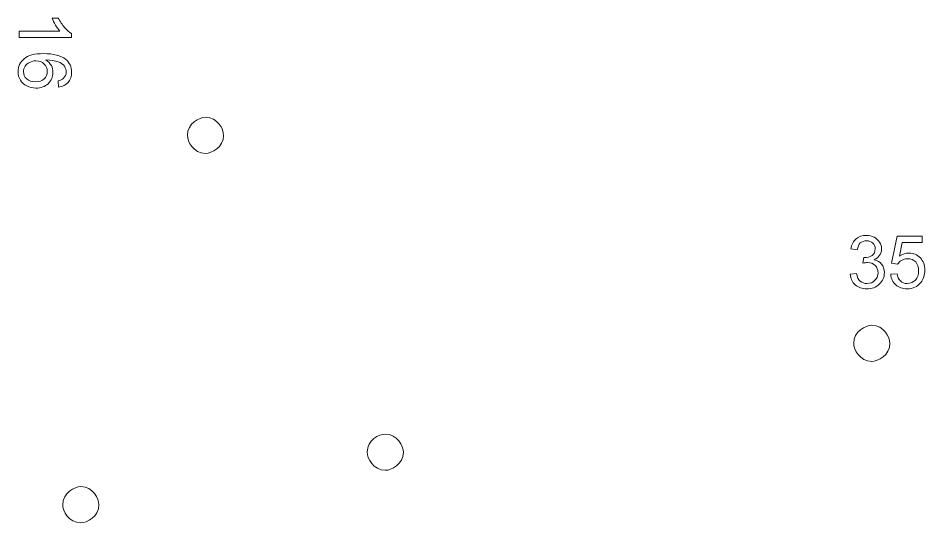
# Model space of a CAD drawing. Header units: centimetres. Extents: x -155 to -3, y 92 to 166.
# Drawn here: x -97.94 to -82.41, y 98.52 to 107.17 of the extents above; entities that cross this region are included whole.
import ezdxf

# ---------------------------------------------------------------- set-up
doc = ezdxf.new("R2010")
doc.units = ezdxf.units.CM
doc.header["$MEASUREMENT"] = 0
doc.layers.add('layer 1', color=7, linetype='Continuous')
doc.layers.add('layer 2', color=7, linetype='Continuous')

msp = doc.modelspace()

# ---------------------------------------------------------------- linework, layer by layer
at = {"layer": 'layer 1', "color": 250, "lineweight": 9}
for points, knots in [([(-97.02375, 106.90645), (-97.02375, 106.90645), (-97.02375, 106.83597), (-97.02375, 106.83597), (-97.02375, 106.83597), (-97.92375, 106.83597), (-97.92375, 106.83597), (-97.92375, 106.83597), (-97.92375, 106.9444), (-97.92375, 106.9444), (-97.92375, 106.9444), (-97.22435, 106.9444), (-97.22435, 106.9444), (-97.24604, 106.97151), (-97.27315, 107.00404), (-97.30025, 107.04741), (-97.32194, 107.09078), (-97.34363, 107.13416), (-97.35447, 107.16669), (-97.35447, 107.16669), (-97.25146, 107.16669), (-97.25146, 107.16669), (-97.21893, 107.10705), (-97.1864, 107.05283), (-97.14303, 107.00404), (-97.10507, 106.95524), (-97.0617, 106.92271), (-97.02375, 106.90645)], [0, 0, 0, 0, 0.11111111, 0.11111111, 0.11111111, 0.22222222, 0.22222222, 0.22222222, 0.33333333, 0.33333333, 0.33333333, 0.44444444, 0.44444444, 0.44444444, 0.55555556, 0.55555556, 0.55555556, 0.66666667, 0.66666667, 0.66666667, 0.77777778, 0.77777778, 0.77777778, 0.88888889, 0.88888889, 0.88888889, 1, 1, 1, 1]), ([(-97.08339, 106.06609), (-97.12134, 106.02271), (-97.17556, 105.9956), (-97.24604, 105.98476), (-97.24604, 105.98476), (-97.25688, 106.09319), (-97.25688, 106.09319), (-97.21351, 106.10404), (-97.18098, 106.11488), (-97.16471, 106.13657), (-97.13218, 106.16368), (-97.11592, 106.20163), (-97.11592, 106.245), (-97.11592, 106.27753), (-97.12676, 106.31006), (-97.14303, 106.34259), (-97.17013, 106.37512), (-97.20809, 106.40223), (-97.25688, 106.4185), (-97.30568, 106.44018), (-97.37616, 106.45103), (-97.46291, 106.45103), (-97.42495, 106.42392), (-97.39242, 106.39139), (-97.37074, 106.35344), (-97.35447, 106.31548), (-97.34363, 106.27753), (-97.34363, 106.23416), (-97.34363, 106.15825), (-97.37074, 106.09862), (-97.42495, 106.0444), (-97.47917, 105.9956), (-97.54965, 105.9685), (-97.6364, 105.9685), (-97.69062, 105.9685), (-97.74483, 105.97934), (-97.79363, 106.00645), (-97.837, 106.02813), (-97.87495, 106.06066), (-97.90206, 106.10404), (-97.92917, 106.14741), (-97.94001, 106.19621), (-97.94001, 106.25042), (-97.94001, 106.34259), (-97.90748, 106.41307), (-97.837, 106.47271), (-97.77194, 106.53235), (-97.65809, 106.55946), (-97.50628, 106.55946), (-97.33278, 106.55946), (-97.20809, 106.52693), (-97.12676, 106.46187), (-97.05628, 106.40765), (-97.02375, 106.33175), (-97.02375, 106.23958), (-97.02375, 106.1691), (-97.04544, 106.10946), (-97.08339, 106.06609)], [0, 0, 0, 0, 0.05263158, 0.05263158, 0.05263158, 0.10526316, 0.10526316, 0.10526316, 0.15789474, 0.15789474, 0.15789474, 0.21052632, 0.21052632, 0.21052632, 0.26315789, 0.26315789, 0.26315789, 0.31578947, 0.31578947, 0.31578947, 0.36842105, 0.36842105, 0.36842105, 0.42105263, 0.42105263, 0.42105263, 0.47368421, 0.47368421, 0.47368421, 0.52631579, 0.52631579, 0.52631579, 0.57894737, 0.57894737, 0.57894737, 0.63157895, 0.63157895, 0.63157895, 0.68421053, 0.68421053, 0.68421053, 0.73684211, 0.73684211, 0.73684211, 0.78947368, 0.78947368, 0.78947368, 0.84210526, 0.84210526, 0.84210526, 0.89473684, 0.89473684, 0.89473684, 0.94736842, 0.94736842, 0.94736842, 1, 1, 1, 1]), ([(-97.49544, 106.38054), (-97.52797, 106.4185), (-97.57676, 106.43476), (-97.6364, 106.43476), (-97.67435, 106.43476), (-97.70688, 106.42392), (-97.74483, 106.40765), (-97.77736, 106.39139), (-97.80447, 106.3697), (-97.82074, 106.34259), (-97.837, 106.31548), (-97.84784, 106.28295), (-97.84784, 106.25042), (-97.84784, 106.20163), (-97.83158, 106.15825), (-97.79363, 106.12572), (-97.75568, 106.09319), (-97.70688, 106.07693), (-97.64182, 106.07693), (-97.57676, 106.07693), (-97.52797, 106.09319), (-97.49544, 106.12572), (-97.45748, 106.15825), (-97.44122, 106.20163), (-97.44122, 106.25584), (-97.44122, 106.30464), (-97.45748, 106.34801), (-97.49544, 106.38054)], [0, 0, 0, 0, 0.11111111, 0.11111111, 0.11111111, 0.22222222, 0.22222222, 0.22222222, 0.33333333, 0.33333333, 0.33333333, 0.44444444, 0.44444444, 0.44444444, 0.55555556, 0.55555556, 0.55555556, 0.66666667, 0.66666667, 0.66666667, 0.77777778, 0.77777778, 0.77777778, 0.88888889, 0.88888889, 0.88888889, 1, 1, 1, 1]), ([(-94.7302, 104.84977), (-94.93687, 104.84977), (-95.0402, 105.05643), (-95.0402, 105.15977), (-95.0402, 105.36643), (-94.83353, 105.46977), (-94.7302, 105.46977), (-94.52353, 105.46977), (-94.4202, 105.2631), (-94.4202, 105.15977), (-94.4202, 104.9531), (-94.62687, 104.84977), (-94.7302, 104.84977)], [0, 0, 0, 0, 0.25, 0.25, 0.25, 0.5, 0.5, 0.5, 0.75, 0.75, 0.75, 1, 1, 1, 1]), ([(-83.59926, 102.60107), (-83.64805, 102.64444), (-83.68058, 102.70408), (-83.686, 102.77998), (-83.686, 102.77998), (-83.57757, 102.79625), (-83.57757, 102.79625), (-83.56673, 102.73661), (-83.54504, 102.68782), (-83.51251, 102.66071), (-83.47998, 102.6336), (-83.44203, 102.62276), (-83.39865, 102.62276), (-83.34444, 102.62276), (-83.29564, 102.63902), (-83.26311, 102.67697), (-83.22516, 102.7095), (-83.20889, 102.75288), (-83.20889, 102.80709), (-83.20889, 102.85589), (-83.22516, 102.89926), (-83.25769, 102.93179), (-83.29564, 102.96432), (-83.33359, 102.98059), (-83.38781, 102.98059), (-83.4095, 102.98059), (-83.43661, 102.97516), (-83.46914, 102.96974), (-83.46914, 102.96974), (-83.45287, 103.06733), (-83.45287, 103.06733), (-83.44745, 103.06733), (-83.44203, 103.06733), (-83.43661, 103.06733), (-83.39323, 103.06733), (-83.34986, 103.07818), (-83.31191, 103.09986), (-83.27396, 103.12697), (-83.25769, 103.16492), (-83.25769, 103.21372), (-83.25769, 103.25709), (-83.26853, 103.28962), (-83.30106, 103.31673), (-83.32817, 103.33842), (-83.3607, 103.35468), (-83.40408, 103.35468), (-83.44745, 103.35468), (-83.4854, 103.33842), (-83.51251, 103.31673), (-83.53962, 103.28962), (-83.55588, 103.25167), (-83.56673, 103.19745), (-83.56673, 103.19745), (-83.67516, 103.21372), (-83.67516, 103.21372), (-83.66432, 103.28962), (-83.63179, 103.34384), (-83.58299, 103.38721), (-83.53962, 103.42516), (-83.47998, 103.44685), (-83.4095, 103.44685), (-83.3607, 103.44685), (-83.31733, 103.43601), (-83.27396, 103.41432), (-83.236, 103.39263), (-83.20347, 103.36553), (-83.18179, 103.32757), (-83.1601, 103.28962), (-83.14926, 103.25167), (-83.14926, 103.21372), (-83.14926, 103.17577), (-83.1601, 103.13782), (-83.18179, 103.10529), (-83.20347, 103.07276), (-83.23058, 103.05107), (-83.27396, 103.02938), (-83.21974, 103.01854), (-83.17636, 102.99143), (-83.14926, 102.95348), (-83.11673, 102.91553), (-83.10046, 102.86673), (-83.10046, 102.81251), (-83.10046, 102.73119), (-83.12757, 102.66613), (-83.18721, 102.61191), (-83.24143, 102.55769), (-83.31191, 102.53059), (-83.40408, 102.53059), (-83.47998, 102.53059), (-83.54504, 102.55227), (-83.59926, 102.60107)], [0, 0, 0, 0, 0.03333333, 0.03333333, 0.03333333, 0.06666667, 0.06666667, 0.06666667, 0.1, 0.1, 0.1, 0.13333333, 0.13333333, 0.13333333, 0.16666667, 0.16666667, 0.16666667, 0.2, 0.2, 0.2, 0.23333333, 0.23333333, 0.23333333, 0.26666667, 0.26666667, 0.26666667, 0.3, 0.3, 0.3, 0.33333333, 0.33333333, 0.33333333, 0.36666667, 0.36666667, 0.36666667, 0.4, 0.4, 0.4, 0.43333333, 0.43333333, 0.43333333, 0.46666667, 0.46666667, 0.46666667, 0.5, 0.5, 0.5, 0.53333333, 0.53333333, 0.53333333, 0.56666667, 0.56666667, 0.56666667, 0.6, 0.6, 0.6, 0.63333333, 0.63333333, 0.63333333, 0.66666667, 0.66666667, 0.66666667, 0.7, 0.7, 0.7, 0.73333333, 0.73333333, 0.73333333, 0.76666667, 0.76666667, 0.76666667, 0.8, 0.8, 0.8, 0.83333333, 0.83333333, 0.83333333, 0.86666667, 0.86666667, 0.86666667, 0.9, 0.9, 0.9, 0.93333333, 0.93333333, 0.93333333, 0.96666667, 0.96666667, 0.96666667, 1, 1, 1, 1]), ([(-82.90528, 102.60107), (-82.95408, 102.64444), (-82.98661, 102.70408), (-82.99203, 102.77998), (-82.99203, 102.77998), (-82.88359, 102.79083), (-82.88359, 102.79083), (-82.87275, 102.73661), (-82.85649, 102.69324), (-82.82396, 102.66613), (-82.79143, 102.6336), (-82.75347, 102.62276), (-82.7101, 102.62276), (-82.65046, 102.62276), (-82.60709, 102.64444), (-82.56914, 102.68239), (-82.53118, 102.72035), (-82.51492, 102.77456), (-82.51492, 102.83962), (-82.51492, 102.90468), (-82.53118, 102.95348), (-82.56371, 102.99143), (-82.60167, 103.02938), (-82.64504, 103.04565), (-82.7101, 103.04565), (-82.74805, 103.04565), (-82.78058, 103.0348), (-82.80769, 103.01854), (-82.8348, 103.00227), (-82.85649, 102.98059), (-82.87275, 102.95348), (-82.87275, 102.95348), (-82.97576, 102.96974), (-82.97576, 102.96974), (-82.97576, 102.96974), (-82.88359, 103.43059), (-82.88359, 103.43059), (-82.88359, 103.43059), (-82.45528, 103.43059), (-82.45528, 103.43059), (-82.45528, 103.43059), (-82.45528, 103.32215), (-82.45528, 103.32215), (-82.45528, 103.32215), (-82.79685, 103.32215), (-82.79685, 103.32215), (-82.79685, 103.32215), (-82.84022, 103.08902), (-82.84022, 103.08902), (-82.79143, 103.12155), (-82.73721, 103.14324), (-82.67757, 103.14324), (-82.60167, 103.14324), (-82.53661, 103.11613), (-82.48239, 103.06191), (-82.43359, 103.00769), (-82.40649, 102.93721), (-82.40649, 102.85047), (-82.40649, 102.76914), (-82.42817, 102.69866), (-82.47697, 102.63902), (-82.53118, 102.56854), (-82.61251, 102.53059), (-82.7101, 102.53059), (-82.786, 102.53059), (-82.85649, 102.55227), (-82.90528, 102.60107)], [0, 0, 0, 0, 0.04545455, 0.04545455, 0.04545455, 0.09090909, 0.09090909, 0.09090909, 0.13636364, 0.13636364, 0.13636364, 0.18181818, 0.18181818, 0.18181818, 0.22727273, 0.22727273, 0.22727273, 0.27272727, 0.27272727, 0.27272727, 0.31818182, 0.31818182, 0.31818182, 0.36363636, 0.36363636, 0.36363636, 0.40909091, 0.40909091, 0.40909091, 0.45454545, 0.45454545, 0.45454545, 0.5, 0.5, 0.5, 0.54545455, 0.54545455, 0.54545455, 0.59090909, 0.59090909, 0.59090909, 0.63636364, 0.63636364, 0.63636364, 0.68181818, 0.68181818, 0.68181818, 0.72727273, 0.72727273, 0.72727273, 0.77272727, 0.77272727, 0.77272727, 0.81818182, 0.81818182, 0.81818182, 0.86363636, 0.86363636, 0.86363636, 0.90909091, 0.90909091, 0.90909091, 0.95454545, 0.95454545, 0.95454545, 1, 1, 1, 1]), ([(-83.00592, 101.59828), (-83.00592, 101.39162), (-83.21258, 101.28828), (-83.31592, 101.28828), (-83.52258, 101.28828), (-83.62592, 101.49495), (-83.62592, 101.59828), (-83.62592, 101.80495), (-83.41925, 101.90828), (-83.31592, 101.90828), (-83.10925, 101.90828), (-83.00592, 101.70162), (-83.00592, 101.59828)], [0, 0, 0, 0, 0.25, 0.25, 0.25, 0.5, 0.5, 0.5, 0.75, 0.75, 0.75, 1, 1, 1, 1])]:
    msp.add_open_spline(points, degree=3, knots=knots, dxfattribs=at)
at = {"layer": 'layer 2', "color": 250, "lineweight": 9}
for points in [[(-91.65073, 100.04373), (-91.44407, 100.04373), (-91.34073, 99.83706), (-91.34073, 99.73373), (-91.34073, 99.52706), (-91.5474, 99.42373), (-91.65073, 99.42373), (-91.8574, 99.42373), (-91.96073, 99.63039), (-91.96073, 99.73373), (-91.96073, 99.94039), (-91.75407, 100.04373), (-91.65073, 100.04373)], [(-96.86674, 99.14373), (-96.66008, 99.14373), (-96.55674, 98.93706), (-96.55674, 98.83373), (-96.55674, 98.62706), (-96.76341, 98.52373), (-96.86674, 98.52373), (-97.07341, 98.52373), (-97.17674, 98.73039), (-97.17674, 98.83373), (-97.17674, 99.04039), (-96.97008, 99.14373), (-96.86674, 99.14373)]]:
    msp.add_open_spline(points, degree=3, knots=[0, 0, 0, 0, 0.25, 0.25, 0.25, 0.5, 0.5, 0.5, 0.75, 0.75, 0.75, 1, 1, 1, 1], dxfattribs=at)

doc.saveas('drawing.dxf')
